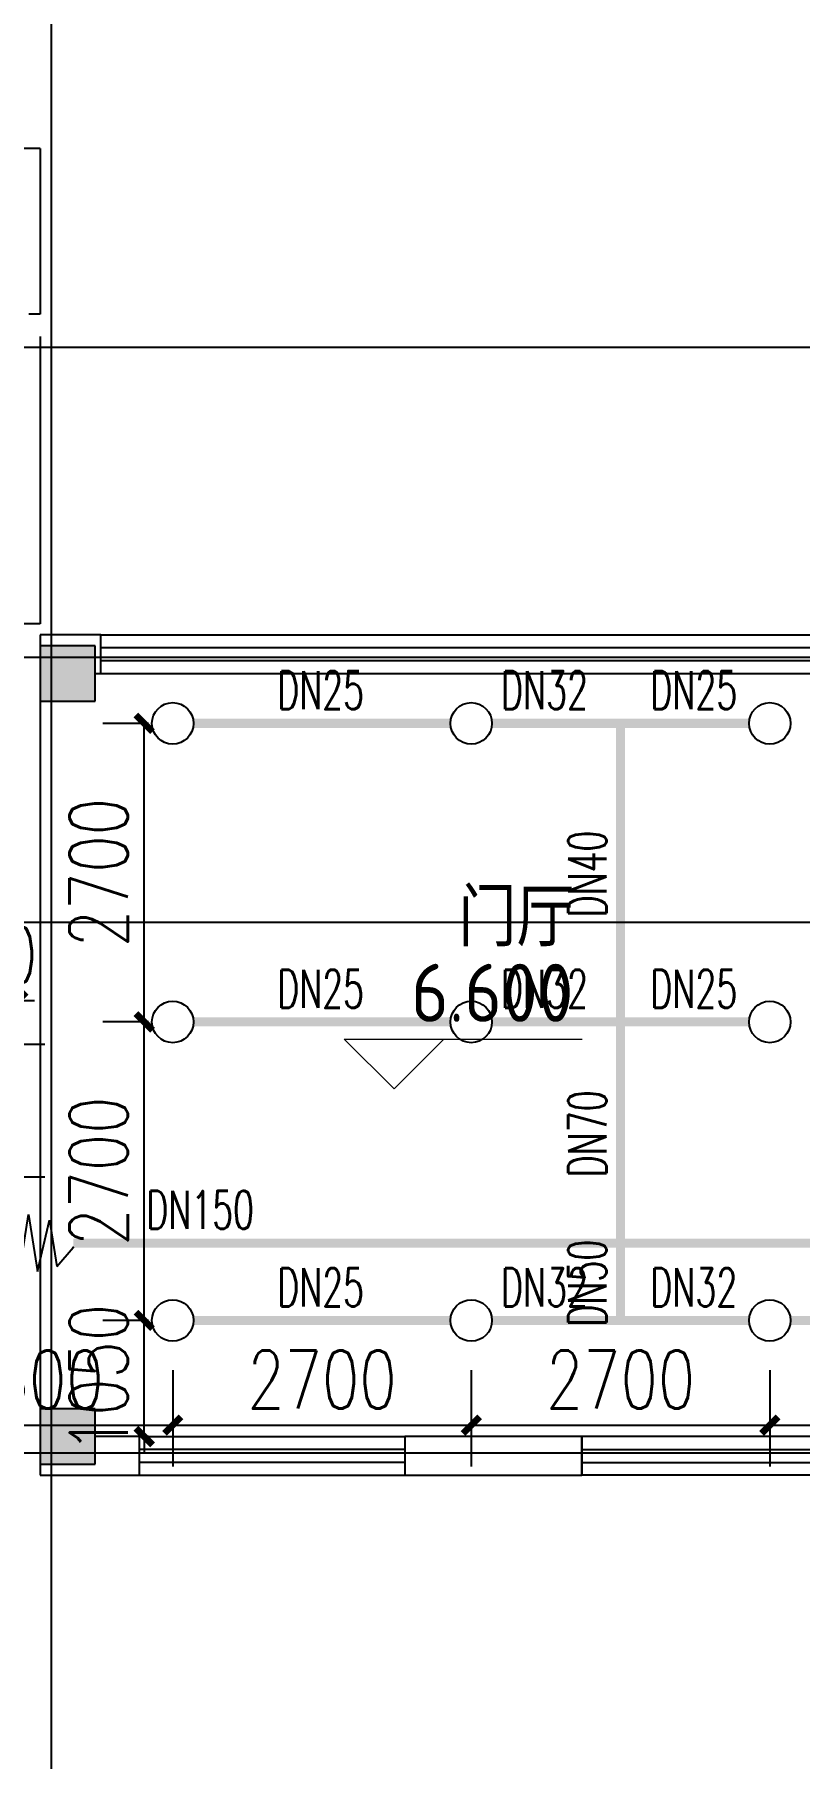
# Model space of a CAD drawing. Extents: x 0 to 2838408, y -923048 to 203859.
# Drawn here: x 2729413 to 2736331, y -483620 to -468028 of the extents above; entities that cross this region are included whole.
import ezdxf

# ---------------------------------------------------------------- set-up
doc = ezdxf.new("R2010")
doc.units = 0
doc.header["$LTSCALE"] = 1000
doc.layers.add('A-ANNO-IDEN-LEVL', color=3, linetype='Continuous', lineweight=0)
doc.layers.add('A-ANNO-TXT', color=7, linetype='Continuous', lineweight=0, plot=False)
for name, color, linetype in [('COLUMN', 9, 'Continuous'), ('DIM_喷淋', 3, 'Continuous'), ('DOTE', 8, 'Continuous'), ('EQUIP_喷头', 7, 'Continuous'), ('fur', 253, 'Continuous'), ('PIPE-喷淋', 6, 'Continuous'), ('PUB_HATCH', 8, 'Continuous'), ('PUB_TEXT', 7, 'Continuous'), ('TEXT_喷淋', 7, 'Continuous'), ('TWT_DIM', 3, 'Continuous'), ('VALVE_喷淋', 7, 'Continuous'), ('WALL', 9, 'Continuous'), ('WINDOW', 4, 'Continuous'), ('XREF', 8, 'Continuous')]:
    doc.layers.add(name, color=color, linetype=linetype)
doc.styles.add('_TCH_DIM_T3', font='SIMPLEX', dxfattribs={"width": 0.75, "bigfont": 'HZTXT'})
doc.styles.add('_TWT_PIPEDN', font='SIMPLEX', dxfattribs={"width": 0.8, "height": 2.3, "bigfont": 'HZTXT'})
doc.styles.get("Standard").update_dxf_attribs({"font": 'geniso.shx', "bigfont": 'hztxt.shx'})
doc.dimstyles.new('_TWT_ARCH&&150', dxfattribs={"dimtxt": 525, "dimasz": 150, "dimexe": 375, "dimexo": 450, "dimgap": 150, "dimtad": 1, "dimdec": 0, "dimzin": 0, "dimdsep": 46, "dimtxsty": '_TCH_DIM_T3', "dimblk": 'ARCHTICK', "dimcen": 0.09, "dimclrt": 7, "dimazin": 2, "dimtfac": 1, "dimtdec": 0, "dimtix": 1, "dimtmove": 2, "dimatfit": 3, "dimfxl": 1, "dimtolj": 1, "dimtzin": 0, "dimarcsym": 0})

# ---------------------------------------------------------------- blocks, each defined once
blk = doc.blocks.new('$WINLIB2D$00000001')
at = {"color": 0}
for points in [[(-0.5, 0.5), (-0.5, -0.5)], [(-0.5, 0.5), (0.5, 0.5)], [(0.5, -0.5), (0.5, 0.5)], [(0.5, 0.1667), (-0.5, 0.1667)], [(0.5, -0.1667), (-0.5, -0.1667)], [(-0.5, -0.5), (0.5, -0.5)]]:
    blk.add_lwpolyline(points, dxfattribs=at)
blk = doc.blocks.new('3F1')
at = {"layer": 'PUB_HATCH'}
for points in [[(2393416.7, -473558.3), (2393416.7, -474058.3), (2393916.7, -474058.3), (2393916.7, -473558.3)], [(2393416.7, -480458.3), (2393416.7, -480958.3), (2393916.7, -480958.3), (2393916.7, -480458.3)]]:
    blk.add_hatch(color=256, dxfattribs=at).paths.add_polyline_path(points)
at = {"layer": 'A-ANNO-IDEN-LEVL'}
for p, q in [((2396618.7, -477564.8), (2396168.7, -477114.8)), ((2396168.7, -477114.8), (2398319.6, -477114.8)), ((2396618.7, -477564.8), (2397068.7, -477114.8))]:
    blk.add_line(p, q, dxfattribs=at)
at = {"layer": 'COLUMN'}
for p, q in [((2393416.7, -473558.3), (2393416.7, -474058.3)), ((2393916.7, -473558.3), (2393416.7, -473558.3)), ((2393916.7, -474058.3), (2393916.7, -473558.3)), ((2393416.7, -474058.3), (2393916.7, -474058.3)), ((2393416.7, -480458.3), (2393416.7, -480958.3)), ((2393916.7, -480458.3), (2393416.7, -480458.3)), ((2393916.7, -480958.3), (2393916.7, -480458.3)), ((2393416.7, -480958.3), (2393916.7, -480958.3))]:
    blk.add_line(p, q, dxfattribs=at)
at = {"layer": 'DOTE'}
for p, q in [((2393516.7, -467258.3), (2393516.7, -550458.3)), ((2453916.7, -470858.3), (2343216.7, -470858.3)), ((2453916.7, -470858.3), (2343216.7, -470858.3)), ((2392758.5, -473658.3), (2405723.1, -473658.3)), ((2453916.7, -476058.3), (2343216.7, -476058.3)), ((2453916.7, -480858.3), (2343216.7, -480858.3))]:
    blk.add_line(p, q, dxfattribs=at)
at = {"layer": 'fur'}
blk.add_line((2393416.7, -474058.3), (2393416.7, -480758.3), dxfattribs=at)
at = {"layer": 'WALL'}
for p, q in [((2393416.7, -469058.3), (2392166.7, -469058.3)), ((2393416.7, -469058.3), (2393416.7, -470558.3)), ((2393416.7, -470558.3), (2393316.7, -470558.3)), ((2393416.7, -470758.3), (2393416.7, -473358.3)), ((2393416.7, -473358.3), (2393266.7, -473358.3)), ((2393966.7, -473458.3), (2393416.7, -473458.3)), ((2393416.7, -473458.3), (2393416.7, -473558.3)), ((2393966.7, -473808.3), (2393966.7, -473458.3)), ((2393916.7, -473808.3), (2393966.7, -473808.3)), ((2394316.7, -480708.3), (2393916.7, -480708.3)), ((2394316.7, -481058.3), (2394316.7, -480708.3)), ((2398316.7, -480708.3), (2396716.7, -480708.3)), ((2396716.7, -480708.3), (2396716.7, -481058.3)), ((2398316.7, -481058.3), (2398316.7, -480708.3)), ((2393416.7, -480958.3), (2393416.7, -481058.3)), ((2393416.7, -481058.3), (2394316.7, -481058.3)), ((2396716.7, -481058.3), (2398316.7, -481058.3))]:
    blk.add_line(p, q, dxfattribs=at)
at = {"layer": 'WINDOW', "yscale": -350}
for p, xscale, zscale in [((2397454.2, -473633.3), 6975, 6975), ((2395516.7, -480883.3), 2400, 2400), ((2399516.7, -480883.3), -2400, -2400)]:
    blk.add_blockref('$WINLIB2D$00000001', p, dxfattribs=dict(at, xscale=xscale, zscale=zscale))
at = {"layer": 'A-ANNO-TXT', "color": 7}
blk.add_text('6.600', height=525, dxfattribs=at).set_placement((2396772.8, -476957.3))
at = {"layer": 'PUB_TEXT'}
blk.add_text('门厅', height=525, dxfattribs=at).set_placement((2397200.2, -476275.9))
blk = doc.blocks.new('_ArchTick')
at = {"color": 0, "linetype": 'ByBlock', "const_width": 0.4}
blk.add_lwpolyline([(-0.5, -0.5), (0.5, 0.5)], dxfattribs=at)
blk = doc.blocks.new('*D2403')
at = {"layer": 'Defpoints', "color": 0, "linetype": 'ByBlock', "transparency": 16777216}
for p in [(2729263, -476765), (2728263, -477158), (2729263, -477158)]:
    blk.add_point(p, dxfattribs=at)
at = {"layer": 'TWT_DIM', "color": 0, "linetype": 'ByBlock', "lineweight": -2, "transparency": 16777216}
for p, q in [((2728263, -476708), (2728263, -476390)), ((2729263, -476708), (2729263, -476390)), ((2728263, -476765), (2728113, -476765)), ((2728263, -476765), (2729263, -476765)), ((2729263, -476765), (2729413, -476765))]:
    blk.add_line(p, q, dxfattribs=at)
at = {"layer": 'TWT_DIM', "color": 0, "linetype": 'ByBlock', "lineweight": -2, "transparency": 16777216, "xscale": 150, "yscale": 150, "zscale": 150}
blk.add_blockref('_ArchTick', (2728263, -476765), dxfattribs=at)
at = {"layer": 'TWT_DIM', "color": 0, "linetype": 'ByBlock', "lineweight": -2, "transparency": 16777216, "xscale": 150, "yscale": 150, "zscale": 150, "rotation": 180}
blk.add_blockref('_ArchTick', (2729263, -476765), dxfattribs=at)
at = {"layer": 'TWT_DIM', "color": 7, "linetype": 'ByBlock', "transparency": 16777216, "insert": (2728763, -476352), "char_height": 525, "attachment_point": 5, "style": '_TCH_DIM_T3'}
blk.add_mtext('\\A1;1000', dxfattribs=at)
blk = doc.blocks.new('*D2405')
at = {"layer": 'Defpoints', "color": 0, "linetype": 'ByBlock', "transparency": 16777216}
for p in [(2728263, -477158), (2729132, -477158), (2728263, -478358)]:
    blk.add_point(p, dxfattribs=at)
at = {"layer": 'TWT_DIM', "color": 0, "linetype": 'ByBlock', "lineweight": -2, "transparency": 16777216}
for p, q in [((2729132, -477158), (2729132, -477008)), ((2728713, -477158), (2729507, -477158)), ((2729132, -478358), (2729132, -477158)), ((2728713, -478358), (2729507, -478358)), ((2729132, -478358), (2729132, -478508))]:
    blk.add_line(p, q, dxfattribs=at)
at = {"layer": 'TWT_DIM', "color": 0, "linetype": 'ByBlock', "lineweight": -2, "transparency": 16777216, "xscale": 150, "yscale": 150, "zscale": 150}
for p, rotation in [((2729132, -477158), 270), ((2729132, -478358), 90)]:
    blk.add_blockref('_ArchTick', p, dxfattribs=dict(at, rotation=rotation))
at = {"layer": 'TWT_DIM', "color": 7, "linetype": 'ByBlock', "transparency": 16777216, "insert": (2728719, -477758), "char_height": 525, "attachment_point": 5, "rotation": 90, "style": '_TCH_DIM_T3'}
blk.add_mtext('\\A1;1200', dxfattribs=at)
blk = doc.blocks.new('*D2517')
at = {"layer": 'Defpoints', "color": 0, "linetype": 'ByBlock', "transparency": 16777216}
for p in [(2730405, -479658), (2730893, -479658), (2730893, -480708)]:
    blk.add_point(p, dxfattribs=at)
at = {"layer": 'DIM_喷淋', "color": 0, "linetype": 'ByBlock', "lineweight": -2, "transparency": 16777216}
for p, q in [((2730405, -479658), (2730405, -479508)), ((2730443, -479658), (2730030, -479658)), ((2730405, -480708), (2730405, -479658)), ((2730443, -480708), (2730030, -480708)), ((2730405, -480708), (2730405, -480858))]:
    blk.add_line(p, q, dxfattribs=at)
at = {"layer": 'DIM_喷淋', "color": 0, "linetype": 'ByBlock', "lineweight": -2, "transparency": 16777216, "xscale": 150, "yscale": 150, "zscale": 150}
for p, rotation in [((2730405, -479658), 270), ((2730405, -480708), 90)]:
    blk.add_blockref('_ArchTick', p, dxfattribs=dict(at, rotation=rotation))
at = {"layer": 'DIM_喷淋', "color": 7, "linetype": 'ByBlock', "transparency": 16777216, "insert": (2729993, -480183), "char_height": 525, "attachment_point": 5, "rotation": 90, "style": '_TCH_DIM_T3'}
blk.add_mtext('\\A1;1050', dxfattribs=at)
blk = doc.blocks.new('*D2518')
at = {"layer": 'Defpoints', "color": 0, "linetype": 'ByBlock', "transparency": 16777216}
for p in [(2730405, -476958), (2730893, -476958), (2730893, -479658)]:
    blk.add_point(p, dxfattribs=at)
at = {"layer": 'DIM_喷淋', "color": 0, "linetype": 'ByBlock', "lineweight": -2, "transparency": 16777216}
for p, q in [((2730443, -476958), (2730030, -476958)), ((2730405, -479658), (2730405, -476958)), ((2730443, -479658), (2730030, -479658))]:
    blk.add_line(p, q, dxfattribs=at)
at = {"layer": 'DIM_喷淋', "color": 0, "linetype": 'ByBlock', "lineweight": -2, "transparency": 16777216, "xscale": 150, "yscale": 150, "zscale": 150}
for p, rotation in [((2730405, -476958), 90), ((2730405, -479658), 270)]:
    blk.add_blockref('_ArchTick', p, dxfattribs=dict(at, rotation=rotation))
at = {"layer": 'DIM_喷淋', "color": 7, "linetype": 'ByBlock', "transparency": 16777216, "insert": (2729993, -478308), "char_height": 525, "attachment_point": 5, "rotation": 90, "style": '_TCH_DIM_T3'}
blk.add_mtext('\\A1;2700', dxfattribs=at)
blk = doc.blocks.new('*D2519')
at = {"layer": 'Defpoints', "color": 0, "linetype": 'ByBlock', "transparency": 16777216}
for p in [(2730405, -474258), (2730893, -474258), (2730893, -476958)]:
    blk.add_point(p, dxfattribs=at)
at = {"layer": 'DIM_喷淋', "color": 0, "linetype": 'ByBlock', "lineweight": -2, "transparency": 16777216}
for p, q in [((2730443, -474258), (2730030, -474258)), ((2730405, -476958), (2730405, -474258)), ((2730443, -476958), (2730030, -476958))]:
    blk.add_line(p, q, dxfattribs=at)
at = {"layer": 'DIM_喷淋', "color": 0, "linetype": 'ByBlock', "lineweight": -2, "transparency": 16777216, "xscale": 150, "yscale": 150, "zscale": 150}
for p, rotation in [((2730405, -474258), 90), ((2730405, -476958), 270)]:
    blk.add_blockref('_ArchTick', p, dxfattribs=dict(at, rotation=rotation))
at = {"layer": 'DIM_喷淋', "color": 7, "linetype": 'ByBlock', "transparency": 16777216, "insert": (2729993, -475608), "char_height": 525, "attachment_point": 5, "rotation": 90, "style": '_TCH_DIM_T3'}
blk.add_mtext('\\A1;2700', dxfattribs=at)
blk = doc.blocks.new('*D2544')
at = {"layer": 'Defpoints', "color": 0, "linetype": 'ByBlock', "transparency": 16777216}
for p in [(2736063, -479658), (2739163, -479658), (2739163, -480605)]:
    blk.add_point(p, dxfattribs=at)
at = {"layer": 'DIM_喷淋', "color": 0, "linetype": 'ByBlock', "lineweight": -2, "transparency": 16777216}
for p, q in [((2736063, -480108), (2736063, -480980)), ((2739163, -480108), (2739163, -480980)), ((2736063, -480605), (2739163, -480605))]:
    blk.add_line(p, q, dxfattribs=at)
at = {"layer": 'DIM_喷淋', "color": 0, "linetype": 'ByBlock', "lineweight": -2, "transparency": 16777216, "xscale": 150, "yscale": 150, "zscale": 150, "rotation": 180}
blk.add_blockref('_ArchTick', (2736063, -480605), dxfattribs=at)
at = {"layer": 'DIM_喷淋', "color": 0, "linetype": 'ByBlock', "lineweight": -2, "transparency": 16777216, "xscale": 150, "yscale": 150, "zscale": 150}
blk.add_blockref('_ArchTick', (2739163, -480605), dxfattribs=at)
at = {"layer": 'DIM_喷淋', "color": 7, "linetype": 'ByBlock', "transparency": 16777216, "insert": (2737613, -480192), "char_height": 525, "attachment_point": 5, "style": '_TCH_DIM_T3'}
blk.add_mtext('\\A1;3100', dxfattribs=at)
blk = doc.blocks.new('*D2545')
at = {"layer": 'Defpoints', "color": 0, "linetype": 'ByBlock', "transparency": 16777216}
for p in [(2733363, -479658), (2736063, -479658), (2736063, -480605)]:
    blk.add_point(p, dxfattribs=at)
at = {"layer": 'DIM_喷淋', "color": 0, "linetype": 'ByBlock', "lineweight": -2, "transparency": 16777216}
for p, q in [((2733363, -480108), (2733363, -480980)), ((2736063, -480108), (2736063, -480980)), ((2733363, -480605), (2736063, -480605))]:
    blk.add_line(p, q, dxfattribs=at)
at = {"layer": 'DIM_喷淋', "color": 0, "linetype": 'ByBlock', "lineweight": -2, "transparency": 16777216, "xscale": 150, "yscale": 150, "zscale": 150, "rotation": 180}
blk.add_blockref('_ArchTick', (2733363, -480605), dxfattribs=at)
at = {"layer": 'DIM_喷淋', "color": 0, "linetype": 'ByBlock', "lineweight": -2, "transparency": 16777216, "xscale": 150, "yscale": 150, "zscale": 150}
blk.add_blockref('_ArchTick', (2736063, -480605), dxfattribs=at)
at = {"layer": 'DIM_喷淋', "color": 7, "linetype": 'ByBlock', "transparency": 16777216, "insert": (2734713, -480192), "char_height": 525, "attachment_point": 5, "style": '_TCH_DIM_T3'}
blk.add_mtext('\\A1;2700', dxfattribs=at)
blk = doc.blocks.new('*D2546')
at = {"layer": 'Defpoints', "color": 0, "linetype": 'ByBlock', "transparency": 16777216}
for p in [(2730663, -479658), (2733363, -479658), (2733363, -480605)]:
    blk.add_point(p, dxfattribs=at)
at = {"layer": 'DIM_喷淋', "color": 0, "linetype": 'ByBlock', "lineweight": -2, "transparency": 16777216}
for p, q in [((2730663, -480108), (2730663, -480980)), ((2733363, -480108), (2733363, -480980)), ((2730663, -480605), (2733363, -480605))]:
    blk.add_line(p, q, dxfattribs=at)
at = {"layer": 'DIM_喷淋', "color": 0, "linetype": 'ByBlock', "lineweight": -2, "transparency": 16777216, "xscale": 150, "yscale": 150, "zscale": 150, "rotation": 180}
blk.add_blockref('_ArchTick', (2730663, -480605), dxfattribs=at)
at = {"layer": 'DIM_喷淋', "color": 0, "linetype": 'ByBlock', "lineweight": -2, "transparency": 16777216, "xscale": 150, "yscale": 150, "zscale": 150}
blk.add_blockref('_ArchTick', (2733363, -480605), dxfattribs=at)
at = {"layer": 'DIM_喷淋', "color": 7, "linetype": 'ByBlock', "transparency": 16777216, "insert": (2732013, -480192), "char_height": 525, "attachment_point": 5, "style": '_TCH_DIM_T3'}
blk.add_mtext('\\A1;2700', dxfattribs=at)
blk = doc.blocks.new('*D2547')
at = {"layer": 'Defpoints', "color": 0, "linetype": 'ByBlock', "transparency": 16777216}
for p in [(2728063, -479658), (2730663, -479658), (2730663, -480605)]:
    blk.add_point(p, dxfattribs=at)
at = {"layer": 'DIM_喷淋', "color": 0, "linetype": 'ByBlock', "lineweight": -2, "transparency": 16777216}
for p, q in [((2728063, -480108), (2728063, -480980)), ((2730663, -480108), (2730663, -480980)), ((2728063, -480605), (2730663, -480605))]:
    blk.add_line(p, q, dxfattribs=at)
at = {"layer": 'DIM_喷淋', "color": 0, "linetype": 'ByBlock', "lineweight": -2, "transparency": 16777216, "xscale": 150, "yscale": 150, "zscale": 150, "rotation": 180}
blk.add_blockref('_ArchTick', (2728063, -480605), dxfattribs=at)
at = {"layer": 'DIM_喷淋', "color": 0, "linetype": 'ByBlock', "lineweight": -2, "transparency": 16777216, "xscale": 150, "yscale": 150, "zscale": 150}
blk.add_blockref('_ArchTick', (2730663, -480605), dxfattribs=at)
at = {"layer": 'DIM_喷淋', "color": 7, "linetype": 'ByBlock', "transparency": 16777216, "insert": (2729363, -480192), "char_height": 525, "attachment_point": 5, "style": '_TCH_DIM_T3'}
blk.add_mtext('\\A1;2600', dxfattribs=at)
blk = doc.blocks.new('$TwtSys$00000125')
blk.add_circle((0, 0, 0), 1)
blk = doc.blocks.new('$VALVE$00000546')
for p, q in [((-371, -30), (-282, 187)), ((-282, 187), (-271, -153)), ((-127, -153), (-55, 121)), ((-55, 121), (17, -153)), ((17, -153), (72, 191)), ((72, 191), (131, -191)), ((131, -191), (211, 154)), ((211, 154), (261, -156)), ((-271, -153), (-183, 65)), ((-183, 65), (-127, -153)), ((261, -156), (371, -30))]:
    blk.add_line(p, q)
for p in [(-371, -30), (371, -30)]:
    blk.add_point(p)

msp = doc.modelspace()

# ---------------------------------------------------------------- linework, layer by layer
at = {"layer": 'PIPE-喷淋', "linetype": 'ByBlock', "ltscale": 1.5, "const_width": 82.5}
for points in [[(2730850, -474258.3), (2733175, -474258.3)], [(2733550, -474258.3), (2734712.5, -474258.3)], [(2734712.5, -474258.3), (2734712.5, -476958.3)], [(2734712.5, -474258.3), (2735875, -474258.3)], [(2730850, -476958.3), (2733175, -476958.3)], [(2733550, -476958.3), (2734712.5, -476958.3)], [(2734712.5, -476958.3), (2735875, -476958.3)], [(2734712.5, -476958.3), (2734712.5, -478958.3)], [(2729763.4, -478958.3), (2734712.5, -478958.3)], [(2734712.5, -478958.3), (2734712.5, -479658.3)], [(2734712.5, -478958.3), (2739952.5, -478958.3)], [(2730850, -479658.3), (2733175, -479658.3)], [(2733550, -479658.3), (2734712.5, -479658.3)], [(2734712.5, -479658.3), (2735875, -479658.3)], [(2738975, -479658.3), (2736250, -479658.3)]]:
    msp.add_lwpolyline(points, dxfattribs=at)

# ---------------------------------------------------------------- block references
at = {"layer": 'EQUIP_喷头', "linetype": 'ByBlock', "xscale": 187.5, "yscale": 187.5, "zscale": 187.5}
for p in [(2730662.5, -474258.3), (2733362.5, -474258.3), (2736062.5, -474258.3), (2730662.5, -476958.3), (2733362.5, -476958.3), (2736062.5, -476958.3), (2730662.5, -479658.3), (2733362.5, -479658.3), (2736062.5, -479658.3)]:
    msp.add_blockref('$TwtSys$00000125', p, dxfattribs=at)
at = {"layer": 'VALVE_喷淋', "linetype": 'ByBlock', "xscale": 1.35, "yscale": 1.35, "zscale": 1.35, "rotation": 359.9999999980823}
msp.add_blockref('$VALVE$00000546', (2729262.5, -478958.3), dxfattribs=at)
at = {"layer": 'XREF'}
msp.add_blockref('3F1', (336045.8, 0), dxfattribs=at)

# ---------------------------------------------------------------- texts
at = {"layer": 'TEXT_喷淋', "color": 251, "linetype": 'ByBlock', "style": '_TWT_PIPEDN', "width": 0.64}
for s, p in [('DN25', (2731607.7, -474130.8)), ('DN32', (2733632.7, -474130.8)), ('DN25', (2734982.7, -474130.8)), ('DN25', (2731607.7, -476830.8)), ('DN32', (2733632.7, -476830.8)), ('DN25', (2734982.7, -476830.8)), ('DN25', (2731607.7, -479530.8)), ('DN32', (2733632.7, -479530.8)), ('DN32', (2734982.7, -479530.8))]:
    msp.add_text(s, height=345, dxfattribs=at).set_placement(p)
for s, p in [('DN40', (2734585, -476013.1)), ('DN50', (2734585, -479713.1))]:
    msp.add_text(s, height=345, rotation=90, dxfattribs=at).set_placement(p)
at = {"layer": 'TEXT_喷淋', "linetype": 'ByBlock', "style": '_TWT_PIPEDN', "width": 0.64}
msp.add_text('DN70', height=345, rotation=90, dxfattribs=at).set_placement((2734585, -478363.1))
msp.add_text('DN150', height=345, dxfattribs=at).set_placement((2730423.6, -478830.8))

# ---------------------------------------------------------------- dimensions: what is measured, and where the dimension line sits
at = {"layer": 'DIM_喷淋', "linetype": 'ByBlock'}
for p1, p2, distance, picture, middle in [((2730892.8, -476958.3), (2730892.8, -474258.3), 487.8, '*D2519', (2729992.5, -475608.3)), ((2730892.8, -479658.3), (2730892.8, -476958.3), 487.8, '*D2518', (2729992.5, -478308.3)), ((2730892.8, -480708.3), (2730892.8, -479658.3), 487.8, '*D2517', (2729992.5, -480183.3)), ((2728062.5, -479658.3), (2730662.5, -479658.3), -946.6, '*D2547', (2729362.5, -480192.4)), ((2730662.5, -479658.3), (2733362.5, -479658.3), -946.6, '*D2546', (2732012.5, -480192.4)), ((2733362.5, -479658.3), (2736062.5, -479658.3), -946.6, '*D2545', (2734712.5, -480192.4)), ((2736062.5, -479658.3), (2739162.5, -479658.3), -946.6, '*D2544', (2737612.5, -480192.4))]:
    dim = msp.add_aligned_dim(p1=p1, p2=p2, distance=distance, dimstyle='_TWT_ARCH&&150', dxfattribs=at)
    dim.commit()
    dim.dimension.update_dxf_attribs({"geometry": picture, "text_midpoint": middle})
at = {"layer": 'TWT_DIM', "linetype": 'ByBlock'}
for p1, p2, distance, picture, middle in [((2728262.5, -477158.3), (2729262.5, -477158.3), 393.4, '*D2403', (2728762.5, -476352.4)), ((2728262.5, -478358.3), (2728262.5, -477158.3), -869.3, '*D2405', (2728719.3, -477758.3))]:
    dim = msp.add_aligned_dim(p1=p1, p2=p2, distance=distance, dimstyle='_TWT_ARCH&&150', dxfattribs=at)
    dim.commit()
    dim.dimension.update_dxf_attribs({"geometry": picture, "text_midpoint": middle})

doc.saveas('drawing.dxf')
